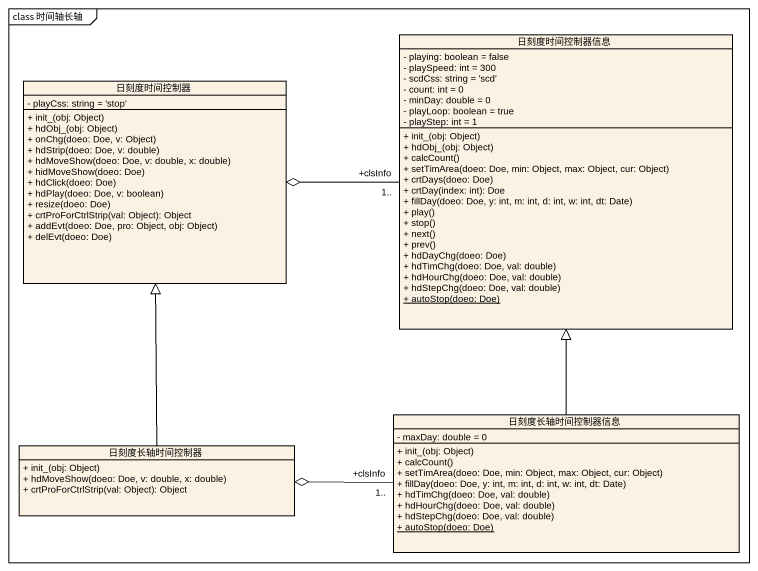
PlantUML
@startuml
mainframe class 时间轴长轴
hide circle
hide empty members
skinparam classAttributeIconSize 0
class 日刻度时间控制器信息 {
  - playing: boolean = false
  - playSpeed: int = 300
  - scdCss: string = 'scd'
  - count: int = 0
  - minDay: double = 0
  - playLoop: boolean = true
  - playStep: int = 1
  + init_(obj: Object)
  + hdObj_(obj: Object)
  + calcCount()
  + setTimArea(doeo: Doe, min: Object, max: Object, cur: Object)
  + crtDays(doeo: Doe)
  + crtDay(index: int): Doe
  + fillDay(doeo: Doe, y: int, m: int, d: int, w: int, dt: Date)
  + play()
  + stop()
  + next()
  + prev()
  + hdDayChg(doeo: Doe)
  + hdTimChg(doeo: Doe, val: double)
  + hdHourChg(doeo: Doe, val: double)
  + hdStepChg(doeo: Doe, val: double)
  {static} + autoStop(doeo: Doe)
}
class 日刻度时间控制器 {
  - playCss: string = 'stop'
  + init_(obj: Object)
  + hdObj_(obj: Object)
  + onChg(doeo: Doe, v: Object)
  + hdStrip(doeo: Doe, v: double)
  + hdMoveShow(doeo: Doe, v: double, x: double)
  + hidMoveShow(doeo: Doe)
  + hdClick(doeo: Doe)
  + hdPlay(doeo: Doe, v: boolean)
  + resize(doeo: Doe)
  + crtProForCtrlStrip(val: Object): Object
  + addEvt(doeo: Doe, pro: Object, obj: Object)
  + delEvt(doeo: Doe)
}
class 日刻度长轴时间控制器信息 {
  - maxDay: double = 0
  + init_(obj: Object)
  + calcCount()
  + setTimArea(doeo: Doe, min: Object, max: Object, cur: Object)
  + fillDay(doeo: Doe, y: int, m: int, d: int, w: int, dt: Date)
  + hdTimChg(doeo: Doe, val: double)
  + hdHourChg(doeo: Doe, val: double)
  + hdStepChg(doeo: Doe, val: double)
  {static} + autoStop(doeo: Doe)
}
class 日刻度长轴时间控制器 {
  + init_(obj: Object)
  + hdMoveShow(doeo: Doe, v: double, x: double)
  + crtProForCtrlStrip(val: Object): Object
}
日刻度时间控制器信息 "+clsInfo\n1.." -left-o 日刻度时间控制器
日刻度长轴时间控制器信息 -up-|> 日刻度时间控制器信息
日刻度长轴时间控制器信息 "+clsInfo\n1.." -left-o 日刻度长轴时间控制器
日刻度长轴时间控制器 -up-|> 日刻度时间控制器
@enduml
